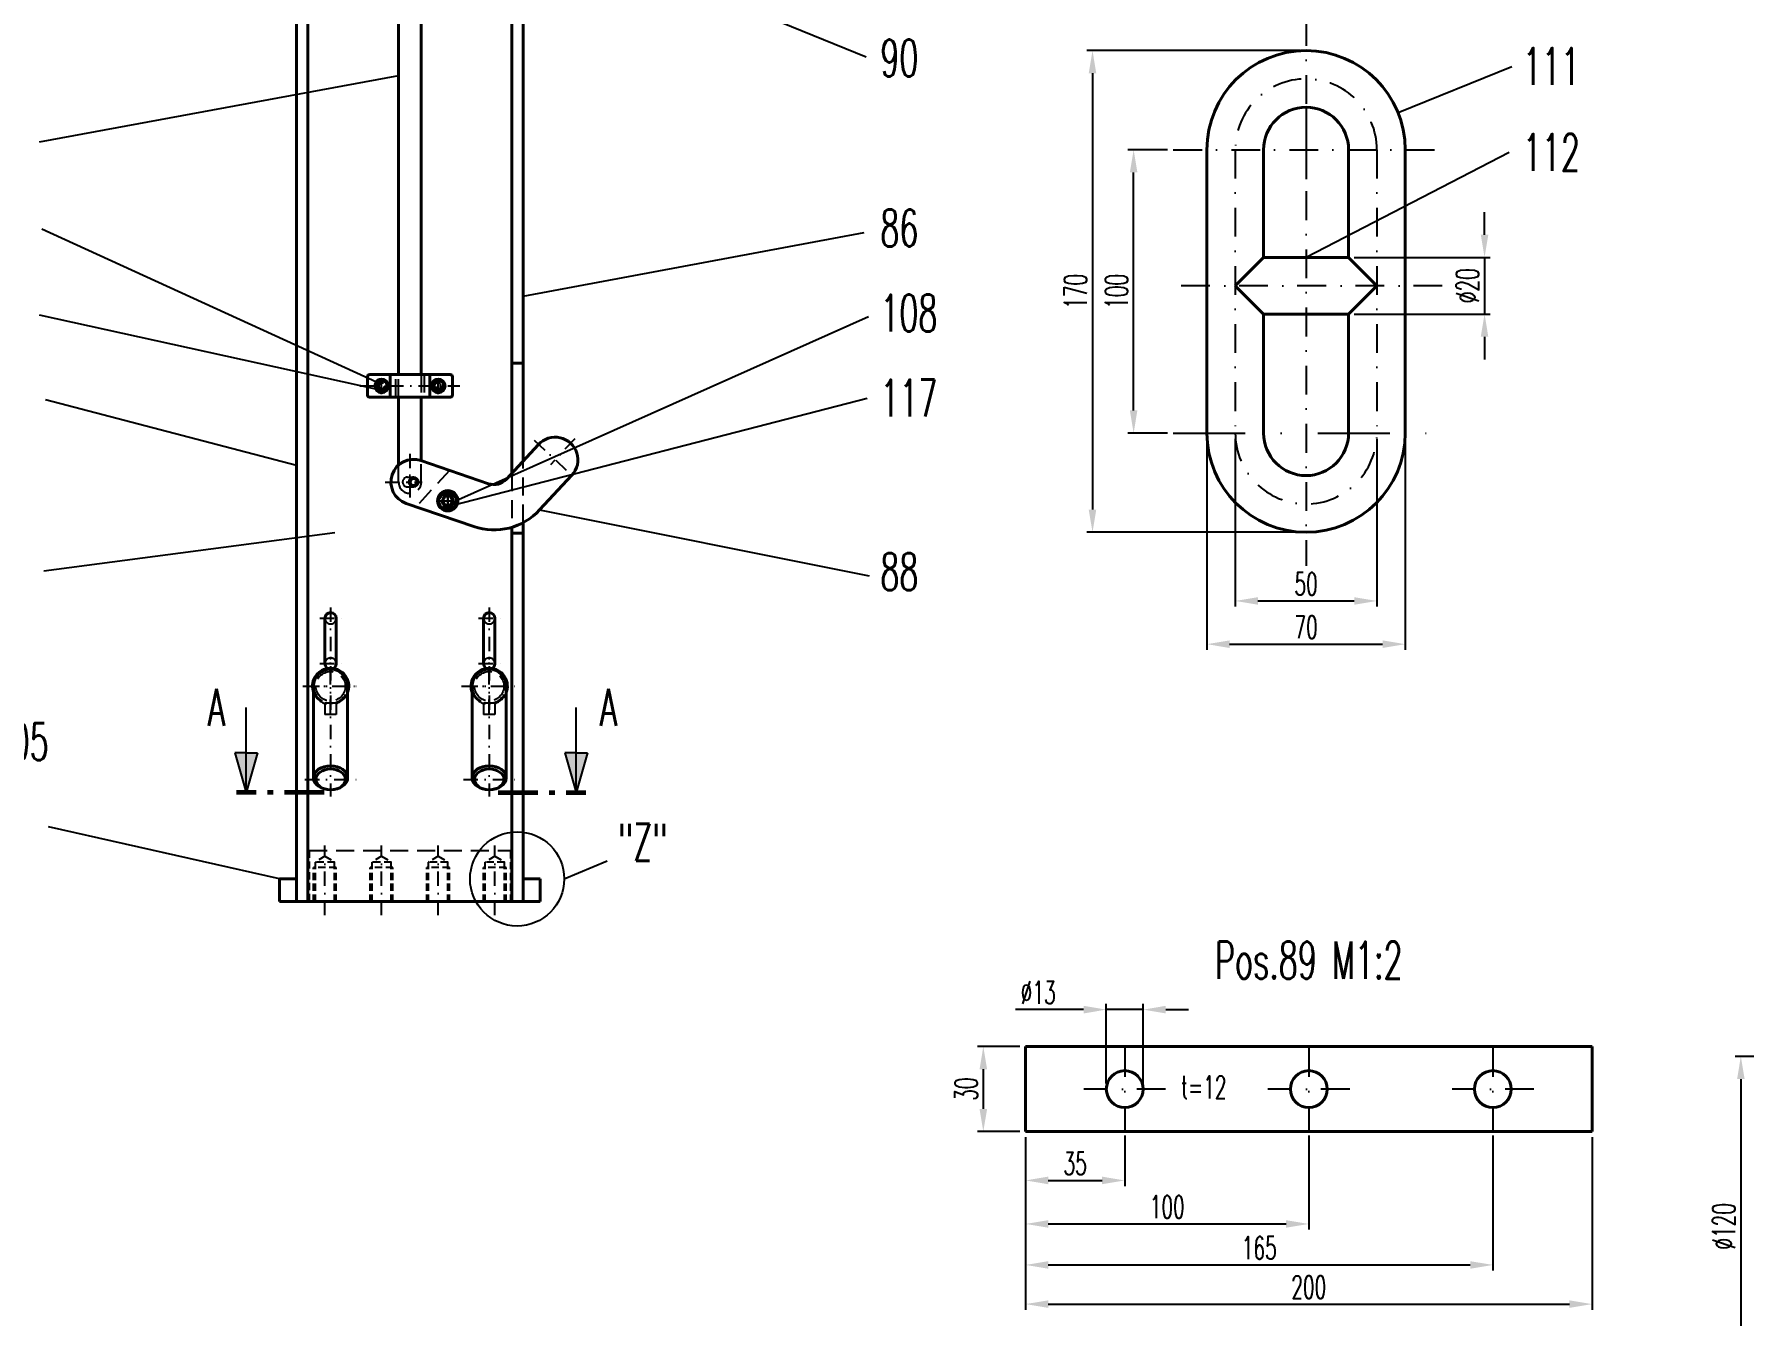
# Model space of a CAD drawing. Extents: x -620 to 569, y 5788 to 6629.
# Drawn here: x -418.9 to -117, y 6206.3 to 6432.5 of the extents above; entities that cross this region are included whole.
import ezdxf

# ---------------------------------------------------------------- set-up
doc = ezdxf.new("R2010")
doc.units = 0
doc.linetypes.add('STRICHPUNKT', pattern=[25.4, 12.7, -6.35, 0, -6.35])
doc.linetypes.add('VERDECKT', pattern=[9.525, 6.35, -3.175])
doc.layers.get('Defpoints').update_dxf_attribs({"linetype": 'CONTINUOUS'})
for name, color, linetype, lineweight in [('ACHSE', 150, 'STRICHPUNKT', 25), ('BEM', 6, 'CONTINUOUS', 25), ('SCHNITT', 1, 'STRICHPUNKT', 60), ('TEXT_7', 1, 'CONTINUOUS', 60), ('VERDECKT', 2, 'VERDECKT', 25), ('VOLL_03', 6, 'CONTINUOUS', 25), ('VOLL_05', 7, 'CONTINUOUS', 40)]:
    doc.layers.add(name, color=color, linetype=linetype, lineweight=lineweight)
doc.layers.add('UMRISS05', color=3, linetype='CONTINUOUS')
doc.styles.add('ROMANS', font='romans.shx', dxfattribs={"width": 0.6, "height": 80})
doc.styles.get("Standard").update_dxf_attribs({"font": 'romans.shx', "width": 0.6})
doc.dimstyles.get("Standard").update_dxf_attribs({"dimtxt": 4, "dimasz": 4, "dimexe": 1, "dimexo": 1, "dimgap": 1, "dimtad": 1, "dimdsep": 46, "dimtxsty": 'Standard', "dimcen": 0, "dimclrd": 256, "dimclre": 256, "dimclrt": 256, "dimazin": 0, "dimtfac": 1, "dimtmove": 0, "dimatfit": 3, "dimfxl": 0, "dimtolj": 1, "dimtzin": 0, "dimarcsym": 0})

# ---------------------------------------------------------------- blocks, each defined once
blk = doc.blocks.new('*D10')
at = {"layer": 'BEM', "lineweight": -2}
for p, q in [((-162.81, 6397.11), (-162.81, 6401.11)), ((-185.82, 6393.11), (-161.81, 6393.11)), ((-162.81, 6393.11), (-162.81, 6383.11)), ((-185.82, 6383.11), (-161.81, 6383.11)), ((-162.81, 6379.11), (-162.81, 6375.11))]:
    blk.add_line(p, q, dxfattribs=at)
at = {"layer": 'BEM'}
for points in [[(-163.48, 6397.11), (-162.15, 6397.11), (-162.81, 6393.11)], [(-163.48, 6379.11), (-162.15, 6379.11), (-162.81, 6383.11)]]:
    blk.add_solid(points, dxfattribs=at)
at = {"layer": 'Defpoints', "color": 0}
for p in [(-186.82, 6393.11), (-186.82, 6383.11), (-162.81, 6383.11)]:
    blk.add_point(p, dxfattribs=at)
at = {"layer": 'BEM', "insert": (-165.81, 6388.11), "char_height": 4, "attachment_point": 5, "rotation": 90}
blk.add_mtext('\\A1;%%c20', dxfattribs=at)
blk = doc.blocks.new('*D80')
at = {"layer": 'BEM', "lineweight": -2}
for p, q in [((-243.84, 6237.85), (-243.84, 6207.41)), ((-143.84, 6237.85), (-143.84, 6207.41)), ((-239.84, 6208.41), (-147.84, 6208.41))]:
    blk.add_line(p, q, dxfattribs=at)
at = {"layer": 'BEM'}
for points in [[(-239.84, 6209.07), (-239.84, 6207.74), (-243.84, 6208.41)], [(-147.84, 6209.07), (-147.84, 6207.74), (-143.84, 6208.41)]]:
    blk.add_solid(points, dxfattribs=at)
at = {"layer": 'Defpoints', "color": 0}
for p in [(-243.84, 6238.85), (-143.84, 6238.85), (-143.84, 6208.41)]:
    blk.add_point(p, dxfattribs=at)
at = {"layer": 'BEM', "insert": (-193.84, 6211.41), "char_height": 4, "attachment_point": 5}
blk.add_mtext('\\A1;200', dxfattribs=at)
blk = doc.blocks.new('*D79')
at = {"layer": 'BEM', "lineweight": -2}
for p, q in [((-243.84, 6237.85), (-243.84, 6214.32)), ((-161.34, 6238.14), (-161.34, 6214.32)), ((-239.84, 6215.32), (-165.34, 6215.32))]:
    blk.add_line(p, q, dxfattribs=at)
at = {"layer": 'BEM'}
for points in [[(-239.84, 6215.98), (-239.84, 6214.65), (-243.84, 6215.32)], [(-165.34, 6215.98), (-165.34, 6214.65), (-161.34, 6215.32)]]:
    blk.add_solid(points, dxfattribs=at)
at = {"layer": 'Defpoints', "color": 0}
for p in [(-243.84, 6238.85), (-161.34, 6239.14), (-161.34, 6215.32)]:
    blk.add_point(p, dxfattribs=at)
at = {"layer": 'BEM', "insert": (-202.59, 6218.32), "char_height": 4, "attachment_point": 5}
blk.add_mtext('\\A1;165', dxfattribs=at)
blk = doc.blocks.new('*D7')
at = {"layer": 'BEM', "lineweight": -2}
for p, q in [((-218.76, 6412.11), (-225.76, 6412.11)), ((-224.76, 6366.11), (-224.76, 6408.11)), ((-218.76, 6362.11), (-225.76, 6362.11))]:
    blk.add_line(p, q, dxfattribs=at)
at = {"layer": 'BEM'}
for points in [[(-225.43, 6408.11), (-224.1, 6408.11), (-224.76, 6412.11)], [(-225.43, 6366.11), (-224.1, 6366.11), (-224.76, 6362.11)]]:
    blk.add_solid(points, dxfattribs=at)
at = {"layer": 'Defpoints', "color": 0}
for p in [(-224.76, 6412.11), (-217.76, 6412.11), (-217.76, 6362.11)]:
    blk.add_point(p, dxfattribs=at)
at = {"layer": 'BEM', "insert": (-227.76, 6387.11), "char_height": 4, "attachment_point": 5, "rotation": 90}
blk.add_mtext('\\A1;100', dxfattribs=at)
blk = doc.blocks.new('*D6')
at = {"layer": 'BEM', "lineweight": -2}
for p, q in [((-206.82, 6361.11), (-206.82, 6331.49)), ((-181.82, 6361.11), (-181.82, 6331.49)), ((-202.82, 6332.49), (-185.82, 6332.49))]:
    blk.add_line(p, q, dxfattribs=at)
at = {"layer": 'BEM'}
for points in [[(-202.82, 6333.15), (-202.82, 6331.82), (-206.82, 6332.49)], [(-185.82, 6333.15), (-185.82, 6331.82), (-181.82, 6332.49)]]:
    blk.add_solid(points, dxfattribs=at)
at = {"layer": 'Defpoints', "color": 0}
for p in [(-206.82, 6362.11), (-181.82, 6362.11), (-181.82, 6332.49)]:
    blk.add_point(p, dxfattribs=at)
at = {"layer": 'BEM', "insert": (-194.32, 6335.49), "char_height": 4, "attachment_point": 5}
blk.add_mtext('\\A1;50', dxfattribs=at)
blk = doc.blocks.new('*D8')
at = {"layer": 'BEM', "lineweight": -2}
for p, q in [((-195.32, 6429.61), (-233.02, 6429.61)), ((-232.02, 6425.61), (-232.02, 6348.61)), ((-195.32, 6344.61), (-233.02, 6344.61))]:
    blk.add_line(p, q, dxfattribs=at)
at = {"layer": 'BEM'}
for points in [[(-232.69, 6425.61), (-231.36, 6425.61), (-232.02, 6429.61)], [(-232.69, 6348.61), (-231.36, 6348.61), (-232.02, 6344.61)]]:
    blk.add_solid(points, dxfattribs=at)
at = {"layer": 'Defpoints', "color": 0}
for p in [(-194.32, 6429.61), (-232.02, 6344.61), (-194.32, 6344.61)]:
    blk.add_point(p, dxfattribs=at)
at = {"layer": 'BEM', "insert": (-235.02, 6387.11), "char_height": 4, "attachment_point": 5, "rotation": 90}
blk.add_mtext('\\A1;170', dxfattribs=at)
blk = doc.blocks.new('*D9')
at = {"layer": 'BEM', "lineweight": -2}
for p, q in [((-211.82, 6361.11), (-211.82, 6323.86)), ((-176.82, 6361.11), (-176.82, 6323.86)), ((-207.82, 6324.86), (-180.82, 6324.86))]:
    blk.add_line(p, q, dxfattribs=at)
at = {"layer": 'BEM'}
for points in [[(-207.82, 6325.53), (-207.82, 6324.19), (-211.82, 6324.86)], [(-180.82, 6325.53), (-180.82, 6324.19), (-176.82, 6324.86)]]:
    blk.add_solid(points, dxfattribs=at)
at = {"layer": 'Defpoints', "color": 0}
for p in [(-211.82, 6362.11), (-176.82, 6362.11), (-176.82, 6324.86)]:
    blk.add_point(p, dxfattribs=at)
at = {"layer": 'BEM', "insert": (-194.32, 6327.86), "char_height": 4, "attachment_point": 5}
blk.add_mtext('\\A1;70', dxfattribs=at)
blk = doc.blocks.new('*D81')
at = {"layer": 'BEM', "lineweight": -2}
for p, q in [((-233.59, 6260.37), (-245.64, 6260.37)), ((-229.59, 6247.35), (-229.59, 6261.37)), ((-223.09, 6260.37), (-229.59, 6260.37)), ((-223.09, 6247.35), (-223.09, 6261.37)), ((-219.09, 6260.37), (-215.09, 6260.37))]:
    blk.add_line(p, q, dxfattribs=at)
at = {"layer": 'BEM'}
for points in [[(-233.59, 6261.04), (-233.59, 6259.7), (-229.59, 6260.37)], [(-219.09, 6261.04), (-219.09, 6259.7), (-223.09, 6260.37)]]:
    blk.add_solid(points, dxfattribs=at)
at = {"layer": 'Defpoints', "color": 0}
for p in [(-223.09, 6260.37), (-229.59, 6246.35), (-223.09, 6246.35)]:
    blk.add_point(p, dxfattribs=at)
at = {"layer": 'BEM', "insert": (-241.61, 6263.37), "char_height": 4, "attachment_point": 5}
blk.add_mtext('\\A1;%%c13', dxfattribs=at)
blk = doc.blocks.new('*D78')
at = {"layer": 'BEM', "lineweight": -2}
for p, q in [((-243.84, 6237.85), (-243.84, 6221.55)), ((-193.84, 6238.14), (-193.84, 6221.55)), ((-239.84, 6222.55), (-197.84, 6222.55))]:
    blk.add_line(p, q, dxfattribs=at)
at = {"layer": 'BEM'}
for points in [[(-239.84, 6223.22), (-239.84, 6221.89), (-243.84, 6222.55)], [(-197.84, 6223.22), (-197.84, 6221.89), (-193.84, 6222.55)]]:
    blk.add_solid(points, dxfattribs=at)
at = {"layer": 'Defpoints', "color": 0}
for p in [(-243.84, 6238.85), (-193.84, 6239.14), (-193.84, 6222.55)]:
    blk.add_point(p, dxfattribs=at)
at = {"layer": 'BEM', "insert": (-218.84, 6225.55), "char_height": 4, "attachment_point": 5}
blk.add_mtext('\\A1;100', dxfattribs=at)
blk = doc.blocks.new('*D77')
at = {"layer": 'BEM', "lineweight": -2}
for p, q in [((-243.84, 6237.85), (-243.84, 6229.23)), ((-226.34, 6238.14), (-226.34, 6229.23)), ((-239.84, 6230.23), (-230.34, 6230.23))]:
    blk.add_line(p, q, dxfattribs=at)
at = {"layer": 'BEM'}
for points in [[(-239.84, 6230.9), (-239.84, 6229.56), (-243.84, 6230.23)], [(-230.34, 6230.9), (-230.34, 6229.56), (-226.34, 6230.23)]]:
    blk.add_solid(points, dxfattribs=at)
at = {"layer": 'Defpoints', "color": 0}
for p in [(-243.84, 6238.85), (-226.34, 6239.14), (-226.34, 6230.23)]:
    blk.add_point(p, dxfattribs=at)
at = {"layer": 'BEM', "insert": (-235.09, 6233.23), "char_height": 4, "attachment_point": 5}
blk.add_mtext('\\A1;35', dxfattribs=at)
blk = doc.blocks.new('*D76')
at = {"layer": 'BEM', "lineweight": -2}
for p, q in [((-244.84, 6253.85), (-252.3, 6253.85)), ((-251.3, 6249.85), (-251.3, 6242.85)), ((-244.84, 6238.85), (-252.3, 6238.85))]:
    blk.add_line(p, q, dxfattribs=at)
at = {"layer": 'BEM'}
for points in [[(-251.96, 6249.85), (-250.63, 6249.85), (-251.3, 6253.85)], [(-251.96, 6242.85), (-250.63, 6242.85), (-251.3, 6238.85)]]:
    blk.add_solid(points, dxfattribs=at)
at = {"layer": 'Defpoints', "color": 0}
for p in [(-243.84, 6253.85), (-251.3, 6238.85), (-243.84, 6238.85)]:
    blk.add_point(p, dxfattribs=at)
at = {"layer": 'BEM', "insert": (-254.3, 6246.35), "char_height": 4, "attachment_point": 5, "rotation": 90}
blk.add_mtext('\\A1;30', dxfattribs=at)
blk = doc.blocks.new('*D242')
at = {"layer": 'BEM', "lineweight": -2}
for p, q in [((-86.09, 6252.12), (-118.57, 6252.12)), ((-117.57, 6248.12), (-117.57, 6196.12)), ((-86.09, 6192.12), (-118.57, 6192.12))]:
    blk.add_line(p, q, dxfattribs=at)
at = {"layer": 'BEM'}
for points in [[(-118.23, 6248.12), (-116.9, 6248.12), (-117.57, 6252.12)], [(-118.23, 6196.12), (-116.9, 6196.12), (-117.57, 6192.12)]]:
    blk.add_solid(points, dxfattribs=at)
at = {"layer": 'Defpoints', "color": 0}
for p in [(-85.09, 6252.12), (-117.57, 6192.12), (-85.09, 6192.12)]:
    blk.add_point(p, dxfattribs=at)
at = {"layer": 'BEM', "insert": (-120.57, 6222.12), "char_height": 4, "attachment_point": 5, "rotation": 90}
blk.add_mtext('\\A1;%%c120', dxfattribs=at)

msp = doc.modelspace()

# ---------------------------------------------------------------- linework, layer by layer
at = {"layer": 'ACHSE', "ltscale": 0.4}
for p, q in [((-194.3211, 6435.5543), (-194.3211, 6338.6713)), ((-217.7626, 6412.1128), (-170.8796, 6412.1128)), ((-206.8211, 6412.1128), (-206.8211, 6362.1128)), ((-181.8211, 6412.1128), (-181.8211, 6362.1128)), ((-170.2692, 6388.1128), (-217.918, 6388.1128)), ((-226.3359, 6253.5648), (-226.3359, 6239.1389)), ((-193.8359, 6253.5648), (-193.8359, 6239.1389)), ((-161.3359, 6253.5648), (-161.3359, 6239.1389)), ((-219.1229, 6246.3518), (-233.5488, 6246.3518)), ((-186.6229, 6246.3518), (-201.0488, 6246.3518)), ((-154.1229, 6246.3518), (-168.5488, 6246.3518))]:
    msp.add_line(p, q, dxfattribs=at)
at = {"layer": 'ACHSE'}
for p, q in [((-194.3211, 6419.6128), (-194.3211, 6393.1128)), ((-217.7626, 6362.1128), (-170.8796, 6362.1128))]:
    msp.add_line(p, q, dxfattribs=at)
at = {"layer": 'ACHSE', "ltscale": 0.2}
for p, q in [((-357.5197, 6368.9656), (-357.5197, 6371.9018)), ((-347.5197, 6368.9656), (-347.5197, 6371.9018)), ((-361.3798, 6370.4337), (-343.7277, 6370.4337)), ((-330.5863, 6360.8371), (-323.1528, 6353.9422)), ((-323.4221, 6361.1064), (-327.6791, 6356.5169)), ((-352.5197, 6358.4673), (-352.5197, 6348.4766)), ((-356.8745, 6353.472), (-350.3886, 6353.472)), ((-347.5097, 6350.1634), (-344.1857, 6350.1634)), ((-347.388, 6350.1634), (-344.3074, 6350.1634)), ((-345.8477, 6351.8254), (-345.8477, 6348.5014)), ((-345.8477, 6348.6231), (-345.8477, 6351.7037)), ((-368.4265, 6329.4337), (-364.6129, 6329.4337)), ((-366.5197, 6331.3405), (-366.5197, 6298.0098)), ((-340.4265, 6329.4337), (-336.6129, 6329.4337)), ((-338.5197, 6331.3405), (-338.5197, 6298.0098)), ((-368.4265, 6321.4337), (-364.6129, 6321.4337)), ((-366.5197, 6312.5408), (-366.5197, 6322.3266)), ((-366.5197, 6312.5408), (-366.5197, 6322.3266)), ((-340.4265, 6321.4337), (-336.6129, 6321.4337)), ((-338.5197, 6312.5408), (-338.5197, 6322.3266)), ((-338.5197, 6312.5408), (-338.5197, 6322.3266)), ((-371.4126, 6317.4337), (-361.6268, 6317.4337)), ((-371.4126, 6317.4337), (-361.6268, 6317.4337)), ((-371.0538, 6317.4337), (-361.9856, 6317.4337)), ((-371.0538, 6317.4337), (-361.9856, 6317.4337)), ((-343.4126, 6317.4337), (-333.6268, 6317.4337)), ((-343.4126, 6317.4337), (-333.6268, 6317.4337)), ((-343.0538, 6317.4337), (-333.9856, 6317.4337)), ((-343.0538, 6317.4337), (-333.9856, 6317.4337)), ((-371.0538, 6300.9987), (-361.9856, 6300.9987)), ((-343.0538, 6300.9987), (-333.9856, 6300.9987)), ((-367.5197, 6277.0537), (-367.5197, 6289.3518)), ((-357.5197, 6277.0537), (-357.5197, 6289.3518)), ((-347.5197, 6277.0537), (-347.5197, 6289.3518)), ((-337.5197, 6277.0537), (-337.5197, 6289.3518))]:
    msp.add_line(p, q, dxfattribs=at)
at = {"layer": 'ACHSE', "ltscale": 0.4}
for centre, start, end in [((-194.3211, 6412.1128), 0, 180), ((-194.3211, 6362.1128), 180, 0)]:
    msp.add_arc(centre, 12.5, start, end, dxfattribs=at)
at = {"layer": 'BEM'}
for p, q in [((-345.4197, 6458.4337), (-272.0041, 6428.4838)), ((-157.9741, 6426.7351), (-178.0856, 6418.6443)), ((-354.5197, 6425.1629), (-417.9601, 6413.4349)), ((-158.4542, 6411.6138), (-194.3211, 6393.1128)), ((-358.4166, 6371.0706), (-417.5291, 6398.1007)), ((-332.5197, 6386.2912), (-272.3479, 6397.5182)), ((-358.5197, 6369.8564), (-417.9029, 6382.9414)), ((-344.4977, 6350.1634), (-271.5609, 6382.7089)), ((-344.6883, 6349.4718), (-271.7875, 6368.2986)), ((-372.5197, 6356.4074), (-416.8567, 6367.9732)), ((-329.6197, 6348.5427), (-271.4216, 6336.9312)), ((-365.7531, 6344.4911), (-417.1417, 6337.7403)), ((-375.5197, 6283.4337), (-416.3175, 6292.6067))]:
    msp.add_line(p, q, dxfattribs=at)
at = {"layer": 'SCHNITT'}
for p, q in [((-379.6607, 6298.7079), (-383.1607, 6298.7079)), ((-376.6607, 6298.7079), (-377.6607, 6298.7079)), ((-367.6607, 6298.7079), (-374.6607, 6298.7079)), ((-336.9423, 6298.7079), (-329.9423, 6298.7079)), ((-327.9423, 6298.7079), (-326.9423, 6298.7079)), ((-324.9423, 6298.7079), (-321.4423, 6298.7079))]:
    msp.add_line(p, q, dxfattribs=at)
at = {"layer": 'UMRISS05'}
for p, q in [((-381.4107, 6298.7079), (-381.4107, 6313.7079)), ((-323.1923, 6298.7079), (-323.1923, 6313.7079)), ((-383.4107, 6305.7079), (-381.4107, 6298.7079)), ((-381.4107, 6305.7079), (-383.4107, 6305.7079)), ((-379.4107, 6305.7079), (-381.4107, 6298.7079)), ((-381.4107, 6305.7079), (-379.4107, 6305.7079)), ((-325.1923, 6305.7079), (-323.1923, 6298.7079)), ((-323.1923, 6305.7079), (-325.1923, 6305.7079)), ((-321.1923, 6305.7079), (-323.1923, 6298.7079)), ((-323.1923, 6305.7079), (-321.1923, 6305.7079))]:
    msp.add_line(p, q, dxfattribs=at)
for points in [[(-379.4107, 6305.7079), (-383.4107, 6305.7079), (-381.4107, 6298.7079)], [(-325.1923, 6305.7079), (-321.1923, 6305.7079), (-323.1923, 6298.7079)]]:
    msp.add_solid(points, dxfattribs=at)
at = {"layer": 'VERDECKT', "ltscale": 0.5}
for p, q in [((-355.0197, 6368.4337), (-355.0197, 6372.4337)), ((-354.5197, 6368.4337), (-354.5197, 6372.4337)), ((-350.5197, 6372.4337), (-350.5197, 6368.4337)), ((-350.0197, 6372.4337), (-350.0197, 6368.4337)), ((-354.5197, 6353.472), (-354.5197, 6356.4765)), ((-350.5197, 6353.472), (-350.5197, 6357.2345)), ((-332.5197, 6346.3112), (-332.5197, 6357.1801)), ((-352.9697, 6354.322), (-352.0697, 6354.322)), ((-345.5119, 6355.5251), (-351.4169, 6349.1588)), ((-334.5197, 6355.0238), (-334.5197, 6345.4883)), ((-352.9697, 6352.622), (-352.0697, 6352.622)), ((-367.5197, 6314.4337), (-367.5197, 6312.4337)), ((-365.5197, 6314.4337), (-367.5197, 6314.4337)), ((-365.5197, 6314.4337), (-365.5197, 6312.4337)), ((-339.5197, 6314.4337), (-339.5197, 6312.4337)), ((-337.5197, 6314.4337), (-339.5197, 6314.4337)), ((-337.5197, 6314.4337), (-337.5197, 6312.4337)), ((-365.5197, 6312.4337), (-367.5197, 6312.4337)), ((-337.5197, 6312.4337), (-339.5197, 6312.4337)), ((-370.3197, 6288.4337), (-334.7197, 6288.4337))]:
    msp.add_line(p, q, dxfattribs=at)
at = {"layer": 'VERDECKT', "ltscale": 0.2}
for p, q in [((-370.3197, 6288.4337), (-370.3197, 6279.4337)), ((-367.5197, 6287.433), (-369.2137, 6286.4152)), ((-367.5197, 6287.433), (-365.8257, 6286.4152)), ((-357.5197, 6287.433), (-359.2137, 6286.4152)), ((-357.5197, 6287.433), (-355.8257, 6286.4152)), ((-347.5197, 6287.433), (-349.2137, 6286.4152)), ((-347.5197, 6287.433), (-345.8257, 6286.4152)), ((-337.5197, 6287.433), (-339.2137, 6286.4152)), ((-337.5197, 6287.433), (-335.8257, 6286.4152)), ((-334.7197, 6279.4337), (-334.7197, 6288.4337)), ((-365.5197, 6285.433), (-369.5197, 6285.433)), ((-369.5197, 6279.4337), (-369.5197, 6285.433)), ((-365.8257, 6286.4152), (-369.2137, 6286.4152)), ((-369.2137, 6279.4337), (-369.2137, 6286.4152)), ((-365.8257, 6279.4337), (-365.8257, 6286.4152)), ((-365.5197, 6279.4337), (-365.5197, 6285.433)), ((-359.5197, 6279.4337), (-359.5197, 6285.433)), ((-355.5197, 6285.433), (-359.5197, 6285.433)), ((-359.2137, 6279.4337), (-359.2137, 6286.4152)), ((-355.8257, 6286.4152), (-359.2137, 6286.4152)), ((-355.8257, 6279.4337), (-355.8257, 6286.4152)), ((-355.5197, 6279.4337), (-355.5197, 6285.433)), ((-345.5197, 6285.433), (-349.5197, 6285.433)), ((-349.5197, 6279.4337), (-349.5197, 6285.433)), ((-345.8257, 6286.4152), (-349.2137, 6286.4152)), ((-349.2137, 6279.4337), (-349.2137, 6286.4152)), ((-345.8257, 6279.4337), (-345.8257, 6286.4152)), ((-345.5197, 6279.4337), (-345.5197, 6285.433)), ((-339.5197, 6279.4337), (-339.5197, 6285.433)), ((-335.5197, 6285.433), (-339.5197, 6285.433)), ((-339.2137, 6279.4337), (-339.2137, 6286.4152)), ((-335.8257, 6286.4152), (-339.2137, 6286.4152)), ((-335.8257, 6279.4337), (-335.8257, 6286.4152)), ((-335.5197, 6279.4337), (-335.5197, 6285.433))]:
    msp.add_line(p, q, dxfattribs=at)
at = {"layer": 'VERDECKT', "ltscale": 0.5}
for centre, radius in [((-357.5197, 6370.4337), 0.8235), ((-347.5197, 6370.4337), 0.8235), ((-357.5197, 6370.4337), 0.65), ((-357.5197, 6370.4337), 0.6), ((-347.5197, 6370.4337), 0.65), ((-347.5197, 6370.4337), 0.6), ((-345.8477, 6350.1634), 1.35), ((-345.8477, 6350.1634), 1.05), ((-345.8477, 6350.1634), 0.816), ((-366.5197, 6317.4337), 2.6), ((-338.5197, 6317.4337), 2.6)]:
    msp.add_circle(centre, radius, dxfattribs=at)
for centre, radius, start, end in [((-357.5197, 6370.4337), 0.478, 75, 345), ((-347.5197, 6370.4337), 0.478, 195, 105), ((-352.5197, 6353.472), 2, 180, 0), ((-352.9697, 6353.472), 0.85, 90, 270), ((-352.0697, 6353.472), 0.85, 270, 90), ((-345.8477, 6350.1634), 1, 75, 345), ((-366.5197, 6329.4337), 1, 180, 0), ((-338.5197, 6329.4337), 1, 180, 0), ((-366.5197, 6321.4337), 1, 0, 180), ((-366.5197, 6317.4337), 3.2, 80.37991, 99.62009), ((-338.5197, 6321.4337), 1, 0, 180), ((-338.5197, 6317.4337), 3.2, 80.37991, 99.62009), ((-366.5197, 6317.4337), 3, 180, 0), ((-338.5197, 6317.4337), 3, 180, 0), ((-366.5197, 6317.4337), 3.2, 200.364135, 339.635865), ((-338.5197, 6317.4337), 3.2, 200.364135, 339.635865)]:
    msp.add_arc(centre, radius, start, end, dxfattribs=at)
at = {"layer": 'VOLL_03'}
msp.add_line((-325.2853, 6283.4337), (-317.7239, 6286.6506), dxfattribs=at)
msp.add_circle((-333.5949, 6283.4337), 8.3096, dxfattribs=at)
at = {"layer": 'VOLL_05'}
for p, q in [((-372.5197, 6480.4337), (-372.5197, 6279.4337)), ((-370.5197, 6480.4337), (-370.5197, 6279.4337)), ((-354.5197, 6458.4337), (-354.5197, 6372.4337)), ((-350.5197, 6458.4337), (-350.5197, 6372.4337)), ((-334.5197, 6355.0238), (-334.5197, 6436.4337)), ((-332.5197, 6357.1801), (-332.5197, 6436.4337)), ((-211.8211, 6412.1128), (-211.8211, 6362.1128)), ((-201.8211, 6412.1128), (-201.8211, 6393.1128)), ((-186.8211, 6412.1128), (-186.8211, 6393.1128)), ((-176.8211, 6412.1128), (-176.8211, 6362.1128)), ((-201.8211, 6393.1128), (-206.8211, 6388.1128)), ((-186.8211, 6393.1128), (-201.8211, 6393.1128)), ((-186.8211, 6393.1128), (-181.8211, 6388.1128)), ((-206.8211, 6388.1128), (-201.8211, 6383.1128)), ((-181.8211, 6388.1128), (-186.8211, 6383.1128)), ((-201.8211, 6383.1128), (-201.8211, 6362.1128)), ((-186.8211, 6383.1128), (-201.8211, 6383.1128)), ((-186.8211, 6383.1128), (-186.8211, 6362.1128)), ((-332.5197, 6374.4337), (-334.5197, 6374.4337)), ((-360.0197, 6368.8337), (-360.0197, 6372.0337)), ((-359.6197, 6372.4337), (-345.4197, 6372.4337)), ((-358.5197, 6371.0111), (-357.5197, 6371.5884)), ((-356.5197, 6371.0111), (-357.5197, 6371.5884)), ((-356.0197, 6368.4337), (-356.0197, 6372.4337)), ((-349.0197, 6372.4337), (-349.0197, 6368.4337)), ((-348.5197, 6371.0111), (-347.5197, 6371.5884)), ((-346.5197, 6371.0111), (-347.5197, 6371.5884)), ((-345.0197, 6372.0337), (-345.0197, 6368.8337)), ((-345.4197, 6368.4337), (-359.6197, 6368.4337)), ((-358.5197, 6371.0111), (-358.5197, 6369.8564)), ((-358.5197, 6369.8564), (-357.5197, 6369.279)), ((-356.5197, 6369.8564), (-357.5197, 6369.279)), ((-356.5197, 6371.0111), (-356.5197, 6369.8564)), ((-354.5197, 6368.4337), (-354.5197, 6356.4765)), ((-350.5197, 6368.4337), (-350.5197, 6357.2345)), ((-348.5197, 6371.0111), (-348.5197, 6369.8564)), ((-348.5197, 6369.8564), (-347.5197, 6369.279)), ((-346.5197, 6369.8564), (-347.5197, 6369.279)), ((-346.5197, 6371.0111), (-346.5197, 6369.8564)), ((-329.8022, 6360.1098), (-335.4851, 6353.9831)), ((-338.6537, 6353.1841), (-350.5869, 6357.2575)), ((-323.9369, 6354.6694), (-329.6197, 6348.5427)), ((-341.2381, 6345.613), (-353.1713, 6349.6864)), ((-334.5197, 6279.4337), (-334.5197, 6345.4883)), ((-332.5197, 6344.4337), (-334.5197, 6344.4337)), ((-332.5197, 6279.4337), (-332.5197, 6346.3112)), ((-367.5197, 6329.4337), (-367.5197, 6321.4337)), ((-365.5197, 6329.4337), (-365.5197, 6321.4337)), ((-339.5197, 6329.4337), (-339.5197, 6321.4337)), ((-337.5197, 6329.4337), (-337.5197, 6321.4337)), ((-369.5197, 6317.4337), (-369.5197, 6301.2815)), ((-363.5197, 6317.4337), (-363.5197, 6301.2815)), ((-341.5197, 6317.4337), (-341.5197, 6301.2815)), ((-335.5197, 6317.4337), (-335.5197, 6301.2815)), ((-375.5197, 6279.4337), (-375.5197, 6283.4337)), ((-372.5197, 6283.4337), (-375.5197, 6283.4337)), ((-332.5197, 6283.4337), (-329.5197, 6283.4337)), ((-329.5197, 6279.4337), (-329.5197, 6283.4337)), ((-375.5197, 6279.4337), (-329.5197, 6279.4337)), ((-143.8359, 6253.8518), (-243.8359, 6253.8518)), ((-243.8359, 6253.8518), (-243.8359, 6238.8518)), ((-143.8359, 6253.8518), (-143.8359, 6238.8518)), ((-143.8359, 6238.8518), (-243.8359, 6238.8518))]:
    msp.add_line(p, q, dxfattribs=at)
msp.add_lwpolyline([(-346.7717, 6350.1634), (-346.3097, 6349.3632), (-345.3857, 6349.3632), (-344.9237, 6350.1634), (-345.3857, 6350.9636), (-346.3097, 6350.9636)], close=True, dxfattribs=at)
for centre, radius in [((-357.5197, 6370.4337), 1.2), ((-357.5197, 6370.4337), 1.1), ((-357.5197, 6370.4337), 1), ((-347.5197, 6370.4337), 1.2), ((-347.5197, 6370.4337), 1.1), ((-347.5197, 6370.4337), 1), ((-351.8791, 6353.472), 0.8), ((-351.8791, 6353.472), 0.6), ((-345.8477, 6350.1634), 1.8), ((-345.8477, 6350.1634), 1.6), ((-226.3359, 6246.3518), 3.25), ((-193.8359, 6246.3518), 3.25), ((-161.3359, 6246.3518), 3.25)]:
    msp.add_circle(centre, radius, dxfattribs=at)
for centre, radius, start, end in [((-194.3211, 6412.1128), 17.5, 0, 180), ((-194.3211, 6412.1128), 7.5, 0, 180), ((-359.6197, 6372.0337), 0.4, 90, 180), ((-345.4197, 6372.0337), 0.4, 0, 90), ((-359.6197, 6368.8337), 0.4, 180, 270), ((-345.4197, 6368.8337), 0.4, 270, 0), ((-194.3211, 6362.1128), 17.5, 180, 0), ((-194.3211, 6362.1128), 7.5, 180, 0), ((-326.8696, 6357.3896), 4, 317.152662, 138.164586), ((-351.8791, 6353.472), 4, 71.152662, 251.152662), ((-337.6846, 6356.0232), 3, 251.152662, 317.152662), ((-337.6846, 6356.0232), 11, 251.152662, 317.152662), ((-366.5197, 6329.4337), 1, 0, 180), ((-338.5197, 6329.4337), 1, 0, 180), ((-366.5197, 6317.4337), 3.2, 99.62009, 200.364135), ((-366.5197, 6317.4337), 3, 0, 180), ((-366.5197, 6321.4337), 1, 180, 0), ((-366.5197, 6317.4337), 3.2, 339.635865, 80.37991), ((-338.5197, 6317.4337), 3.2, 99.62009, 200.364135), ((-338.5197, 6317.4337), 3, 0, 180), ((-338.5197, 6321.4337), 1, 180, 0), ((-338.5197, 6317.4337), 3.2, 339.635865, 80.37991)]:
    msp.add_arc(centre, radius, start, end, dxfattribs=at)
for centre, major_axis in [((-366.5197, 6301.2815), (-3, 0)), ((-366.5197, 6300.9987), (-2.6, 0)), ((-338.5197, 6301.2815), (-3, 0)), ((-338.5197, 6300.9987), (-2.6, 0))]:
    msp.add_ellipse(centre, major_axis=major_axis, ratio=0.70710678, dxfattribs=at)

# ---------------------------------------------------------------- texts
at = {"layer": 'BEM', "insert": (-212.381, 6246.7145), "char_height": 4, "attachment_point": 5}
msp.add_mtext('t=12', dxfattribs=at)
at = {"layer": 'TEXT_7', "style": 'ROMANS', "width": 0.6}
for s, height, p in [('90', 6.53441, (-269.4756, 6425.0265)), ('111', 6.53441, (-156.0608, 6423.556)), ('112', 6.53441, (-156.0608, 6408.3672)), ('86', 6.53441, (-269.4756, 6395.0265)), ('108', 6.53441, (-269.4756, 6380.0265)), ('117', 6.53441, (-269.4756, 6365.0265)), ('88', 6.53441, (-269.4756, 6334.3761)), ('A', 6.5344, (-388.1928, 6310.4374)), ('A', 6.5344, (-318.9872, 6310.4374)), ('105', 6.53441, (-426.3586, 6304.3761)), ('"Z"', 6.53441, (-315.7607, 6286.6005)), ('Pos.89 M1:2', 6.534407, (-210.3936, 6265.8317))]:
    msp.add_text(s, height=height, dxfattribs=at).set_placement(p)

# ---------------------------------------------------------------- dimensions: what is measured, and where the dimension line sits
at = {"layer": 'BEM'}
for base, p1, p2, picture, middle in [((-232.0239, 6344.6128), (-194.3211, 6429.6128), (-194.3211, 6344.6128), '*D8', (-235.0239, 6387.1128)), ((-224.7646, 6412.1128), (-217.7626, 6362.1128), (-217.7626, 6412.1128), '*D7', (-227.7646, 6387.1128)), ((-251.2956, 6238.8518), (-243.8359, 6253.8518), (-243.8359, 6238.8518), '*D76', (-254.2956, 6246.3518))]:
    dim = msp.add_linear_dim(base=base, p1=p1, p2=p2, angle=90, dimstyle='Standard', override={"dimlfac": 2}, dxfattribs=at)
    dim.commit()
    dim.dimension.update_dxf_attribs({"geometry": picture, "text_midpoint": middle})
for base, p1, p2, picture, middle in [((-162.8124, 6383.1128), (-186.8211, 6393.1128), (-186.8211, 6383.1128), '*D10', (-165.8124, 6388.1128)), ((-117.5659, 6192.1247), (-85.0905, 6252.1247), (-85.0905, 6192.1247), '*D242', (-120.5659, 6222.1247))]:
    dim = msp.add_linear_dim(base=base, p1=p1, p2=p2, angle=90, text='%%c<>', dimstyle='Standard', override={"dimlfac": 2}, dxfattribs=at)
    dim.commit()
    dim.dimension.update_dxf_attribs({"geometry": picture, "text_midpoint": middle})
for base, p1, p2, picture, middle in [((-176.8211, 6324.8611), (-211.8211, 6362.1128), (-176.8211, 6362.1128), '*D9', (-194.3211, 6327.8611)), ((-181.8211, 6332.4855), (-206.8211, 6362.1128), (-181.8211, 6362.1128), '*D6', (-194.3211, 6335.4855)), ((-161.3359, 6215.3163), (-243.8359, 6238.8518), (-161.3359, 6239.1389), '*D79', (-202.5859, 6218.3163)), ((-193.8359, 6222.5541), (-243.8359, 6238.8518), (-193.8359, 6239.1389), '*D78', (-218.8359, 6225.5541)), ((-226.3359, 6230.2305), (-243.8359, 6238.8518), (-226.3359, 6239.1389), '*D77', (-235.0859, 6233.2305)), ((-143.8359, 6208.4075), (-243.8359, 6238.8518), (-143.8359, 6238.8518), '*D80', (-193.8359, 6211.4075))]:
    dim = msp.add_linear_dim(base=base, p1=p1, p2=p2, dimstyle='Standard', override={"dimlfac": 2}, dxfattribs=at)
    dim.commit()
    dim.dimension.update_dxf_attribs({"geometry": picture, "text_midpoint": middle})
dim = msp.add_linear_dim(base=(-223.0859, 6260.3685), p1=(-229.5859, 6246.3518), p2=(-223.0859, 6246.3518), text='%%c<>', dimstyle='Standard', override={"dimlfac": 2}, dxfattribs=at)
dim.commit()
dim.dimension.update_dxf_attribs({"geometry": '*D81', "text_midpoint": (-241.6144, 6260.3685), "dimtype": 128})

doc.saveas('drawing.dxf')
